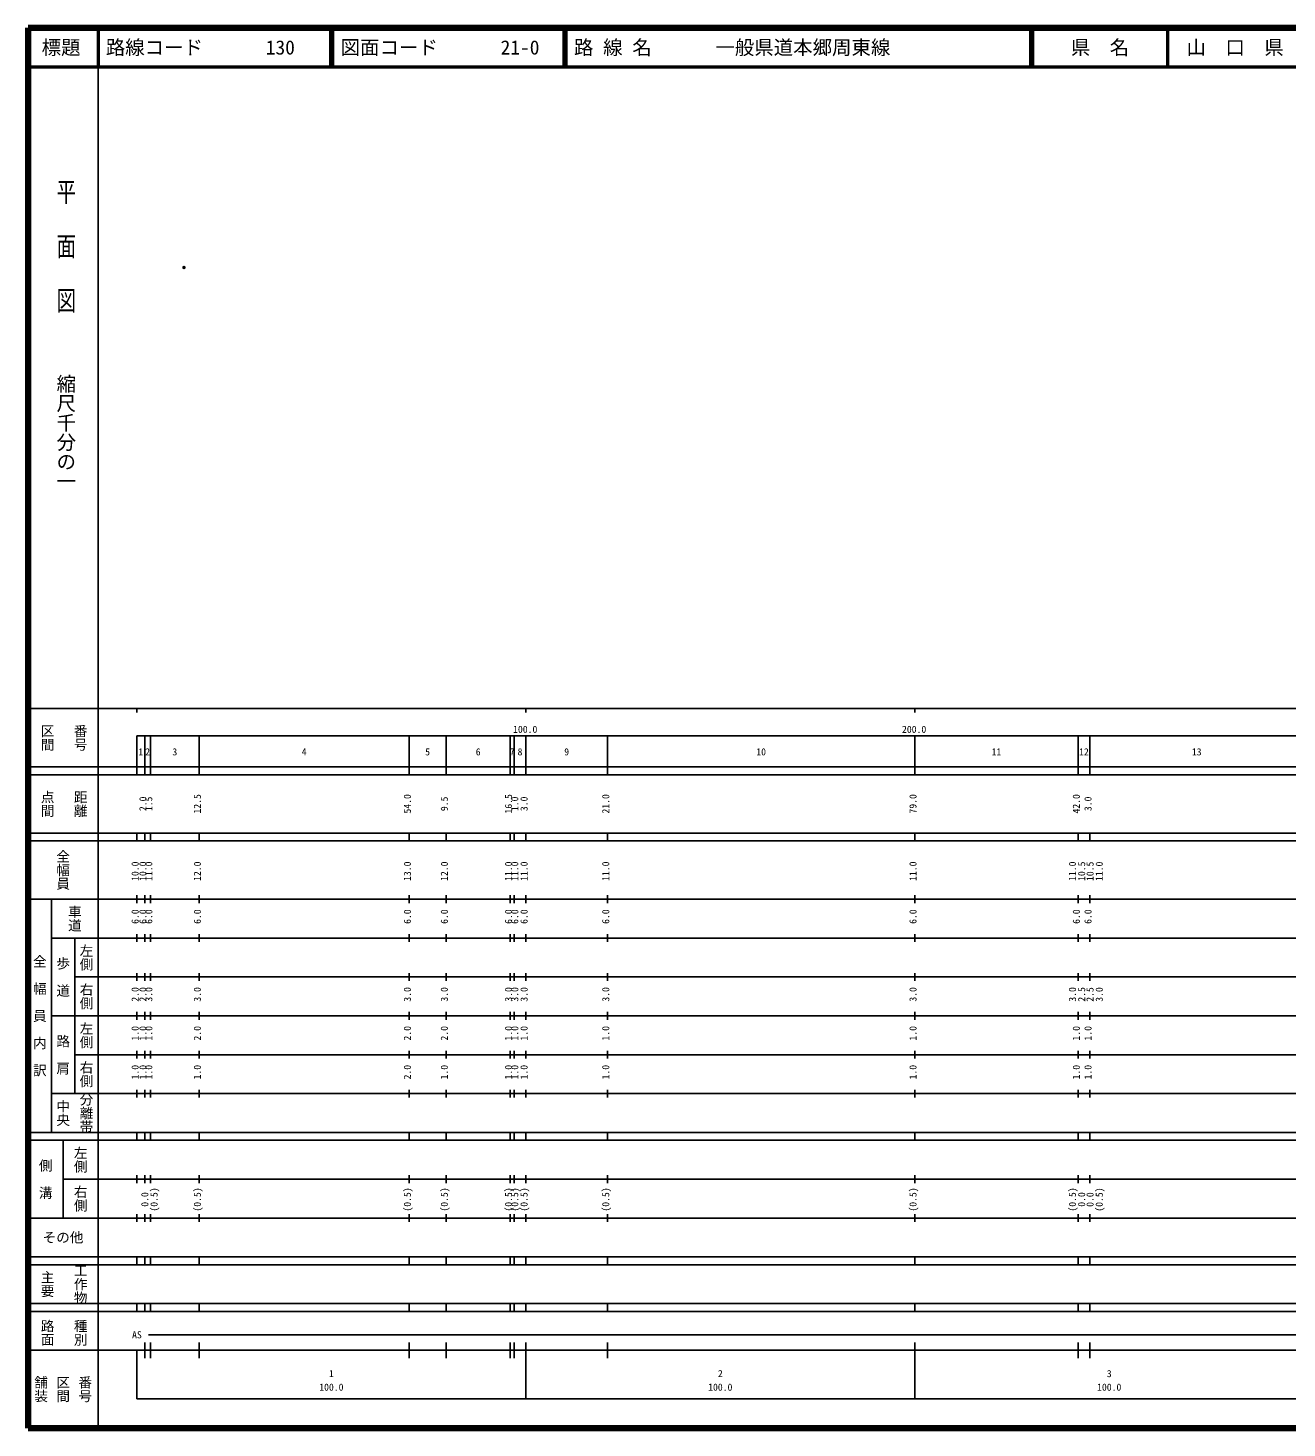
# Model space of a CAD drawing. Units: millimetres on the paper. Extents: x 40 to 680, y 20 to 380.
# Drawn here: x 40 to 363.7, y 20 to 380 of the extents above; entities that cross this region are included whole.
import ezdxf
from ezdxf.enums import TextEntityAlignment as Align

# ---------------------------------------------------------------- set-up
doc = ezdxf.new("R2010")
doc.units = ezdxf.units.MM
doc.header["$PDMODE"] = 32
doc.header["$PDSIZE"] = 0.5
doc.layers.add('M-OTRS', color=6, linetype='Continuous')
doc.layers.add('M-TTL-TXT', color=7, linetype='Continuous')
for name, color, linetype, lineweight in [('M-TTL', 2, 'Continuous', 140), ('M-TTL-BAND', 7, 'Continuous', 25), ('M-TTL-LINE', 7, 'Continuous', 50)]:
    doc.layers.add(name, color=color, linetype=linetype, lineweight=lineweight)
doc.styles.add('@ＭＳ ゴシック', font='')
doc.styles.add('ＭＳ ゴシック', font='')
doc.styles.get('@ＭＳ ゴシック').set_extended_font_data('@MS Gothic')
doc.styles.get('ＭＳ ゴシック').set_extended_font_data('MS Gothic')

msp = doc.modelspace()

# ---------------------------------------------------------------- linework, layer by layer
at = {"layer": 'M-OTRS'}
msp.add_point((80.115, 318.416), dxfattribs=at)
at = {"layer": 'M-TTL'}
for p, q in [((40, 380), (40, 20)), ((680, 380), (40, 380)), ((40, 20), (680, 20))]:
    msp.add_line(p, q, dxfattribs=at)
at = {"layer": 'M-TTL-BAND'}
for p, q in [((58, 370), (58, 20)), ((40, 205), (579, 205)), ((68, 205), (68, 204)), ((168, 205), (168, 204)), ((268, 205), (268, 204)), ((68, 198), (579, 198)), ((68, 198), (68, 188)), ((70, 188), (70, 198)), ((71.5, 188), (71.5, 198)), ((84, 188), (84, 198)), ((138, 188), (138, 198)), ((147.5, 188), (147.5, 198)), ((164, 188), (164, 198)), ((165, 188), (165, 198)), ((168, 188), (168, 198)), ((189, 188), (189, 198)), ((268, 188), (268, 198)), ((310, 188), (310, 198)), ((313, 188), (313, 198)), ((40, 190), (579, 190)), ((40, 188), (579, 188)), ((40, 173), (579, 173)), ((68, 171), (68, 173)), ((70, 171), (70, 173)), ((71.5, 171), (71.5, 173)), ((84, 171), (84, 173)), ((138, 171), (138, 173)), ((147.5, 171), (147.5, 173)), ((164, 171), (164, 173)), ((165, 171), (165, 173)), ((168, 171), (168, 173)), ((189, 171), (189, 173)), ((268, 171), (268, 173)), ((310, 171), (310, 173)), ((313, 171), (313, 173)), ((40, 171), (579, 171)), ((40, 156), (579, 156)), ((46, 96), (46, 156)), ((68, 155), (68, 157)), ((70, 155), (70, 157)), ((71.5, 155), (71.5, 157)), ((84, 155), (84, 157)), ((138, 155), (138, 157)), ((147.5, 155), (147.5, 157)), ((164, 155), (164, 157)), ((165, 155), (165, 157)), ((168, 155), (168, 157)), ((189, 155), (189, 157)), ((268, 155), (268, 157)), ((310, 155), (310, 157)), ((313, 155), (313, 157)), ((46, 146), (579, 146)), ((52, 146), (52, 106)), ((68, 145), (68, 147)), ((70, 145), (70, 147)), ((71.5, 145), (71.5, 147)), ((84, 145), (84, 147)), ((138, 145), (138, 147)), ((147.5, 145), (147.5, 147)), ((164, 145), (164, 147)), ((165, 145), (165, 147)), ((168, 145), (168, 147)), ((189, 145), (189, 147)), ((268, 145), (268, 147)), ((310, 145), (310, 147)), ((313, 145), (313, 147)), ((68, 135), (68, 137)), ((70, 135), (70, 137)), ((71.5, 135), (71.5, 137)), ((84, 135), (84, 137)), ((138, 135), (138, 137)), ((147.5, 135), (147.5, 137)), ((164, 135), (164, 137)), ((165, 135), (165, 137)), ((168, 135), (168, 137)), ((189, 135), (189, 137)), ((268, 135), (268, 137)), ((310, 135), (310, 137)), ((313, 135), (313, 137)), ((52, 136), (579, 136)), ((46, 126), (579, 126)), ((68, 125), (68, 127)), ((70, 125), (70, 127)), ((71.5, 125), (71.5, 127)), ((84, 125), (84, 127)), ((138, 125), (138, 127)), ((147.5, 125), (147.5, 127)), ((164, 125), (164, 127)), ((165, 125), (165, 127)), ((168, 125), (168, 127)), ((189, 125), (189, 127)), ((268, 125), (268, 127)), ((310, 125), (310, 127)), ((313, 125), (313, 127)), ((52, 116), (579, 116)), ((68, 115), (68, 117)), ((70, 115), (70, 117)), ((71.5, 115), (71.5, 117)), ((84, 115), (84, 117)), ((138, 115), (138, 117)), ((147.5, 115), (147.5, 117)), ((164, 115), (164, 117)), ((165, 115), (165, 117)), ((168, 115), (168, 117)), ((189, 115), (189, 117)), ((268, 115), (268, 117)), ((310, 115), (310, 117)), ((313, 115), (313, 117)), ((46, 106), (579, 106)), ((68, 105), (68, 107)), ((70, 105), (70, 107)), ((71.5, 105), (71.5, 107)), ((84, 105), (84, 107)), ((138, 105), (138, 107)), ((147.5, 105), (147.5, 107)), ((164, 105), (164, 107)), ((165, 105), (165, 107)), ((168, 105), (168, 107)), ((189, 105), (189, 107)), ((268, 105), (268, 107)), ((310, 105), (310, 107)), ((313, 105), (313, 107)), ((40, 96), (579, 96)), ((40, 94), (579, 94)), ((49, 94), (49, 74)), ((68, 94), (68, 96)), ((70, 94), (70, 96)), ((71.5, 94), (71.5, 96)), ((84, 94), (84, 96)), ((138, 94), (138, 96)), ((147.5, 94), (147.5, 96)), ((164, 94), (164, 96)), ((165, 94), (165, 96)), ((168, 94), (168, 96)), ((189, 94), (189, 96)), ((268, 94), (268, 96)), ((310, 94), (310, 96)), ((313, 94), (313, 96)), ((49, 84), (579, 84)), ((68, 83), (68, 85)), ((70, 83), (70, 85)), ((71.5, 83), (71.5, 85)), ((84, 83), (84, 85)), ((138, 83), (138, 85)), ((147.5, 83), (147.5, 85)), ((164, 83), (164, 85)), ((165, 83), (165, 85)), ((168, 83), (168, 85)), ((189, 83), (189, 85)), ((268, 83), (268, 85)), ((310, 83), (310, 85)), ((313, 83), (313, 85)), ((40, 74), (579, 74)), ((68, 73), (68, 75)), ((70, 73), (70, 75)), ((71.5, 73), (71.5, 75)), ((84, 73), (84, 75)), ((138, 73), (138, 75)), ((147.5, 73), (147.5, 75)), ((164, 73), (164, 75)), ((165, 73), (165, 75)), ((168, 73), (168, 75)), ((189, 73), (189, 75)), ((268, 73), (268, 75)), ((310, 73), (310, 75)), ((313, 73), (313, 75)), ((40, 64), (579, 64)), ((40, 62), (579, 62)), ((68, 62), (68, 64)), ((70, 62), (70, 64)), ((71.5, 62), (71.5, 64)), ((84, 62), (84, 64)), ((138, 62), (138, 64)), ((147.5, 62), (147.5, 64)), ((164, 62), (164, 64)), ((165, 62), (165, 64)), ((168, 62), (168, 64)), ((189, 62), (189, 64)), ((268, 62), (268, 64)), ((310, 62), (310, 64)), ((313, 62), (313, 64)), ((40, 52), (579, 52)), ((68, 50), (68, 52)), ((70, 50), (70, 52)), ((71.5, 50), (71.5, 52)), ((84, 50), (84, 52)), ((138, 50), (138, 52)), ((147.5, 50), (147.5, 52)), ((164, 50), (164, 52)), ((165, 50), (165, 52)), ((168, 50), (168, 52)), ((189, 50), (189, 52)), ((268, 50), (268, 52)), ((310, 50), (310, 52)), ((313, 50), (313, 52)), ((40, 50), (579, 50)), ((71, 44), (565, 44)), ((40, 40), (579, 40)), ((68, 40), (68, 27.5)), ((70, 38), (70, 42)), ((71.5, 38), (71.5, 42)), ((84, 38), (84, 42)), ((138, 38), (138, 42)), ((147.5, 38), (147.5, 42)), ((164, 38), (164, 42)), ((165, 38), (165, 42)), ((168, 27.5), (168, 42)), ((189, 38), (189, 42)), ((268, 27.5), (268, 42)), ((310, 38), (310, 42)), ((313, 38), (313, 42)), ((68, 27.5), (579, 27.5))]:
    msp.add_line(p, q, dxfattribs=at)
at = {"layer": 'M-TTL-LINE'}
for p, q in [((58, 380), (58, 370)), ((117.75, 380), (117.75, 370)), ((118.25, 380), (118.25, 370)), ((177.75, 380), (177.75, 370)), ((178.25, 380), (178.25, 370)), ((297.75, 380), (297.75, 370)), ((298.25, 380), (298.25, 370)), ((333, 380), (333, 370)), ((40, 370), (680, 370))]:
    msp.add_line(p, q, dxfattribs=at)

# ---------------------------------------------------------------- texts
at = {"layer": 'M-TTL-BAND', "style": '@ＭＳ ゴシック', "width": 1.4}
msp.add_text('平  面  図', height=3.666, rotation=270, dxfattribs=at).set_placement((49.777, 306.475), align=Align.MIDDLE_RIGHT)
at = {"layer": 'M-TTL-BAND', "style": '@ＭＳ ゴシック'}
msp.add_text('縮尺千分の一', height=3.666, rotation=270, dxfattribs=at).set_placement((49.777, 261.03), align=Align.MIDDLE_RIGHT)
for s, p in [('区間', (45, 197.5)), ('番号', (53.5, 197.5)), ('点間', (45, 180.5)), ('距離', (53.5, 180.5)), ('全幅員', (49, 163.5)), ('車道', (52, 151)), ('左側', (55, 141)), ('全\u3000幅\u3000員\u3000内\u3000訳', (43, 126)), ('歩\u3000道', (49, 136)), ('右側', (55, 131)), ('左側', (55, 121)), ('路\u3000肩', (49, 116)), ('右側', (55, 111)), ('分離帯', (55, 101)), ('中央', (49, 101)), ('左側', (53.5, 89)), ('側\u3000溝', (44.5, 84)), ('右側', (53.5, 79)), ('工作物', (53.5, 57)), ('主要', (45, 57)), ('路面', (45, 44.5)), ('種別', (53.5, 44.5)), ('舗装', (43.333, 30)), ('区間', (49, 30)), ('番号', (54.667, 30))]:
    msp.add_text(s, height=2.566, rotation=270, dxfattribs=at).set_placement(p, align=Align.MIDDLE_CENTER)
at = {"layer": 'M-TTL-BAND', "style": 'ＭＳ ゴシック'}
for s, p in [('100.0', (167.844, 198.195)), ('200.0', (267.844, 198.195)), ('1', (69, 192.405)), ('2', (70.75, 192.405)), ('3', (77.75, 192.405)), ('4', (111, 192.405)), ('5', (142.75, 192.405)), ('6', (155.75, 192.405)), ('7', (164.5, 192.405)), ('8', (166.5, 192.405)), ('9', (178.5, 192.405)), ('10', (228.5, 192.405)), ('11', (289, 192.405)), ('12', (311.5, 192.405)), ('13', (340.5, 192.405)), ('AS', (68, 42.5)), ('1', (118, 32.523)), ('2', (218, 32.523)), ('3', (318, 32.523)), ('100.0', (118, 29.033)), ('100.0', (218, 29.033)), ('100.0', (318, 29.033))]:
    msp.add_text(s, height=1.833, dxfattribs=at).set_placement(p, align=Align.BOTTOM_CENTER)
for s, p in [('2.0', (71, 180.5)), ('1.5', (72.5, 180.5)), ('12.5', (85, 180.5)), ('54.0', (139, 180.5)), ('9.5', (148.5, 180.5)), ('16.5', (165, 180.5)), ('1.0', (166.607, 180.5)), ('3.0', (169, 180.5)), ('21.0', (190, 180.5)), ('79.0', (269, 180.5)), ('42.0', (311, 180.5)), ('3.0', (314, 180.5)), ('10.0', (69, 163.174)), ('10.0', (71, 163.174)), ('11.0', (72.5, 163.174)), ('12.0', (85, 163.174)), ('13.0', (139, 163.174)), ('12.0', (148.5, 163.174)), ('11.0', (165, 163.174)), ('11.0', (166.607, 163.174)), ('11.0', (169, 163.174)), ('11.0', (190, 163.174)), ('11.0', (269, 163.174)), ('11.0', (310, 163.174)), ('10.5', (312.37, 163.174)), ('10.5', (314.518, 163.15)), ('11.0', (316.888, 163.15)), ('6.0', (69, 151.5)), ('6.0', (71, 151.5)), ('6.0', (72.5, 151.5)), ('6.0', (85, 151.5)), ('6.0', (139, 151.5)), ('6.0', (148.5, 151.5)), ('6.0', (165, 151.5)), ('6.0', (166.607, 151.5)), ('6.0', (169, 151.5)), ('6.0', (190, 151.5)), ('6.0', (269, 151.5)), ('6.0', (311, 151.5)), ('6.0', (314, 151.5)), ('2.0', (69, 131.5)), ('2.0', (71, 131.5)), ('3.0', (72.5, 131.5)), ('3.0', (85, 131.5)), ('3.0', (139, 131.5)), ('3.0', (148.5, 131.5)), ('3.0', (165, 131.5)), ('3.0', (166.607, 131.5)), ('3.0', (169, 131.5)), ('3.0', (190, 131.5)), ('3.0', (269, 131.5)), ('3.0', (310, 131.5)), ('2.5', (312.37, 131.5)), ('3.0', (316.888, 131.476)), ('2.5', (314.518, 131.476)), ('1.0', (69, 121.5)), ('1.0', (71, 121.5)), ('1.0', (72.5, 121.5)), ('2.0', (85, 121.5)), ('2.0', (139, 121.5)), ('2.0', (148.5, 121.5)), ('1.0', (165, 121.5)), ('1.0', (166.607, 121.5)), ('1.0', (169, 121.5)), ('1.0', (190, 121.5)), ('1.0', (269, 121.5)), ('1.0', (311, 121.5)), ('1.0', (314, 121.5)), ('1.0', (69, 111.5)), ('1.0', (71, 111.5)), ('1.0', (72.5, 111.5)), ('1.0', (85, 111.5)), ('2.0', (139, 111.5)), ('1.0', (148.5, 111.5)), ('1.0', (165, 111.5)), ('1.0', (166.607, 111.5)), ('1.0', (169, 111.5)), ('1.0', (190, 111.5)), ('1.0', (269, 111.5)), ('1.0', (311, 111.5)), ('1.0', (314, 111.5)), ('0.0', (71.5, 78.764)), ('(0.5)', (73.87, 78.764)), ('(0.5)', (85, 78.764)), ('(0.5)', (139, 78.764)), ('(0.5)', (148.5, 78.764)), ('(0.5)', (165, 78.764)), ('(0.5)', (166.607, 78.764)), ('(0.5)', (169, 78.764)), ('(0.5)', (190, 78.764)), ('(0.5)', (269, 78.764)), ('(0.5)', (310, 78.764)), ('0.0', (312.37, 78.764)), ('0.0', (314.518, 78.74)), ('(0.5)', (316.888, 78.74))]:
    msp.add_text(s, height=1.833, rotation=90, dxfattribs=at).set_placement(p, align=Align.BOTTOM_CENTER)
msp.add_text('その他', height=2.566, dxfattribs=at).set_placement((49, 69), align=Align.MIDDLE_CENTER)
at = {"layer": 'M-TTL-TXT', "style": 'ＭＳ ゴシック'}
for s, p in [('標題', (48.5, 375)), ('県\u3000名', (315.625, 375)), ('山\u3000口\u3000県', (350.375, 375))]:
    msp.add_text(s, height=3.666, dxfattribs=at).set_placement(p, align=Align.MIDDLE_CENTER)
for s, p in [('路線コード', (60, 375)), ('130', (101.142, 375)), ('図面コード', (120.38, 375)), ('21-0', (161.521, 375)), ('路 線 名', (180.38, 375)), ('一般県道本郷周東線', (216.734, 375))]:
    msp.add_text(s, height=3.666, dxfattribs=at).set_placement(p, align=Align.MIDDLE_LEFT)

doc.saveas('drawing.dxf')
